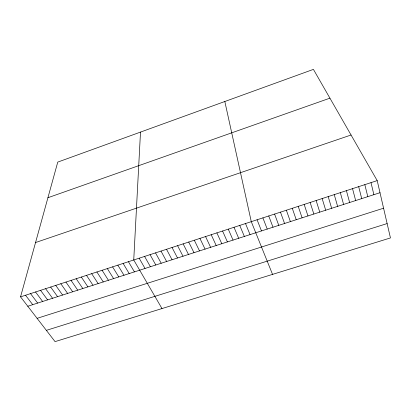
<?xml version="1.0" encoding="UTF-8"?>
<svg xmlns="http://www.w3.org/2000/svg" width="411" height="411" viewBox="0 0 411 411"><rect width="100%" height="100%" fill="white"/><g stroke="black" fill="none" stroke-linecap="round" stroke-linejoin="round"><path stroke-width="0.62" d="M140.5 132.09L133.739 259.973L161.985 308.563M20.55 296.865L57.761 162.098L313.418 69.377L377.206 180.619L390.45 237.933L55.048 341.623L20.55 296.865L377.206 180.619M47.923 197.727L329.925 98.162M35.546 242.552L351.056 135.008M27.794 306.262L380 192.713M37.098 318.34L383.581 208.213M46.361 330.357L387.131 223.574M25.533 295.242L32.721 304.674M30.527 293.613L37.658 303.082M35.541 291.98L42.616 301.484M40.566 290.341L47.589 299.881M45.611 288.697L52.572 298.273M50.671 287.048L57.576 296.66M55.742 285.393L62.59 295.041M60.833 283.734L67.62 293.423M65.935 282.074L72.665 291.795M71.057 280.405L77.73 290.161M76.189 278.73L82.806 288.527M81.342 277.05L87.897 286.883M86.51 275.365L93.004 285.239M91.694 273.675L98.126 283.585M96.893 271.984L103.264 281.931M102.108 270.284L108.422 280.266M107.338 268.578L113.59 278.601M112.588 266.867L118.779 276.927M117.849 265.152L123.978 275.252M123.13 263.43L129.198 273.572M128.427 261.704L134.428 271.882M139.159 258.206L145.032 268.465M144.595 256.433L150.405 266.734M150.051 254.656L155.795 264.997M155.522 252.873L161.199 263.251M161.009 251.085L166.619 261.504M166.517 249.287L172.06 259.752M172.039 247.489L177.516 257.99M177.583 245.68L182.993 256.228M183.142 243.872L188.479 254.455M188.721 242.053L193.992 252.683M194.316 240.23L199.515 250.9M199.931 238.401L205.058 249.112M205.562 236.561L210.622 247.319M211.213 234.722L216.201 245.521M216.88 232.873L221.796 243.718M222.567 231.018L227.411 241.904M228.269 229.158L233.047 240.091M233.998 227.293L238.699 238.267M239.736 225.423L244.365 236.438M245.501 223.543L250.052 234.609M272.55 274.384L251.28 221.663L224.827 101.507M257.081 219.772L261.483 230.92M262.896 217.876L267.227 229.071M268.737 215.97L272.991 227.211M274.594 214.064L278.771 225.351M280.472 212.148L284.571 223.481M286.364 210.227L290.387 221.601M292.283 208.295L296.228 219.721M298.216 206.363L302.085 217.835M304.171 204.421L307.957 215.939M310.146 202.474L313.855 214.039M316.141 200.522L319.768 212.133M322.152 198.559L325.702 210.221M328.189 196.592L331.656 208.3M334.246 194.619L337.626 206.373M340.318 192.641L343.622 204.442M346.416 190.653L349.633 202.505M352.53 188.659L355.669 200.558M358.669 186.661L361.721 198.605M364.824 184.652L367.794 196.648M371.005 182.638L373.887 194.686"/></g></svg>
